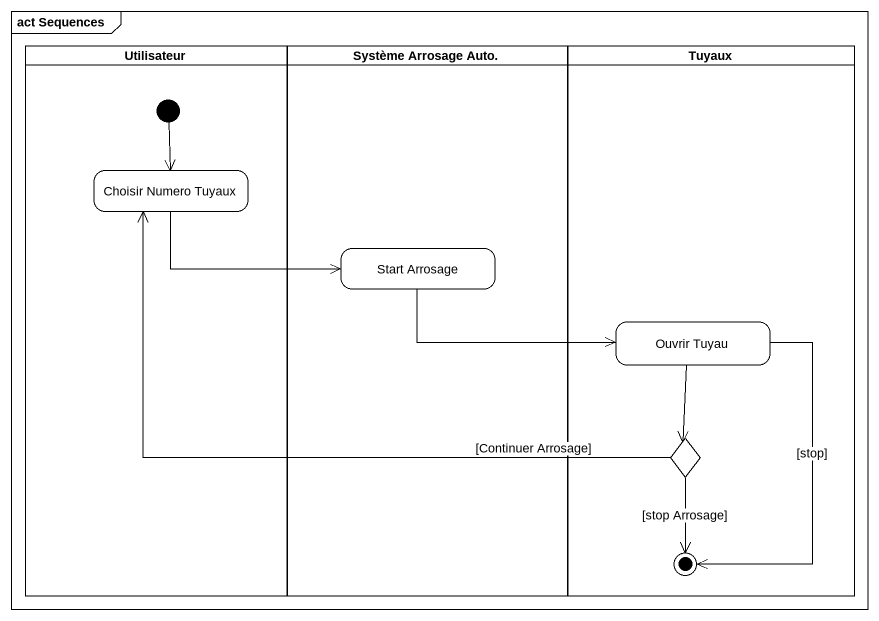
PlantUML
@startuml
mainframe act Sequences
hide empty description
state Utilisateur <<partition>> {
  state "Choisir Numero Tuyaux" as Choisir_Numero_Tuyaux
  [*] --> Choisir_Numero_Tuyaux
}
state "Système Arrosage Auto." as Système_Arrosage_Auto <<partition>> {
  state "Start Arrosage" as Start_Arrosage
}
state Tuyaux <<partition>> {
  state "Ouvrir Tuyau" as Ouvrir_Tuyau
  state choice1 <<choice>>
  Ouvrir_Tuyau --> [*] : [stop]
  choice1 --> [*] : [stop Arrosage]
}
Choisir_Numero_Tuyaux -right-> Start_Arrosage
Start_Arrosage -right-> Ouvrir_Tuyau
Ouvrir_Tuyau --> choice1
choice1 -left-> Choisir_Numero_Tuyaux : [Continuer Arrosage]
@enduml
